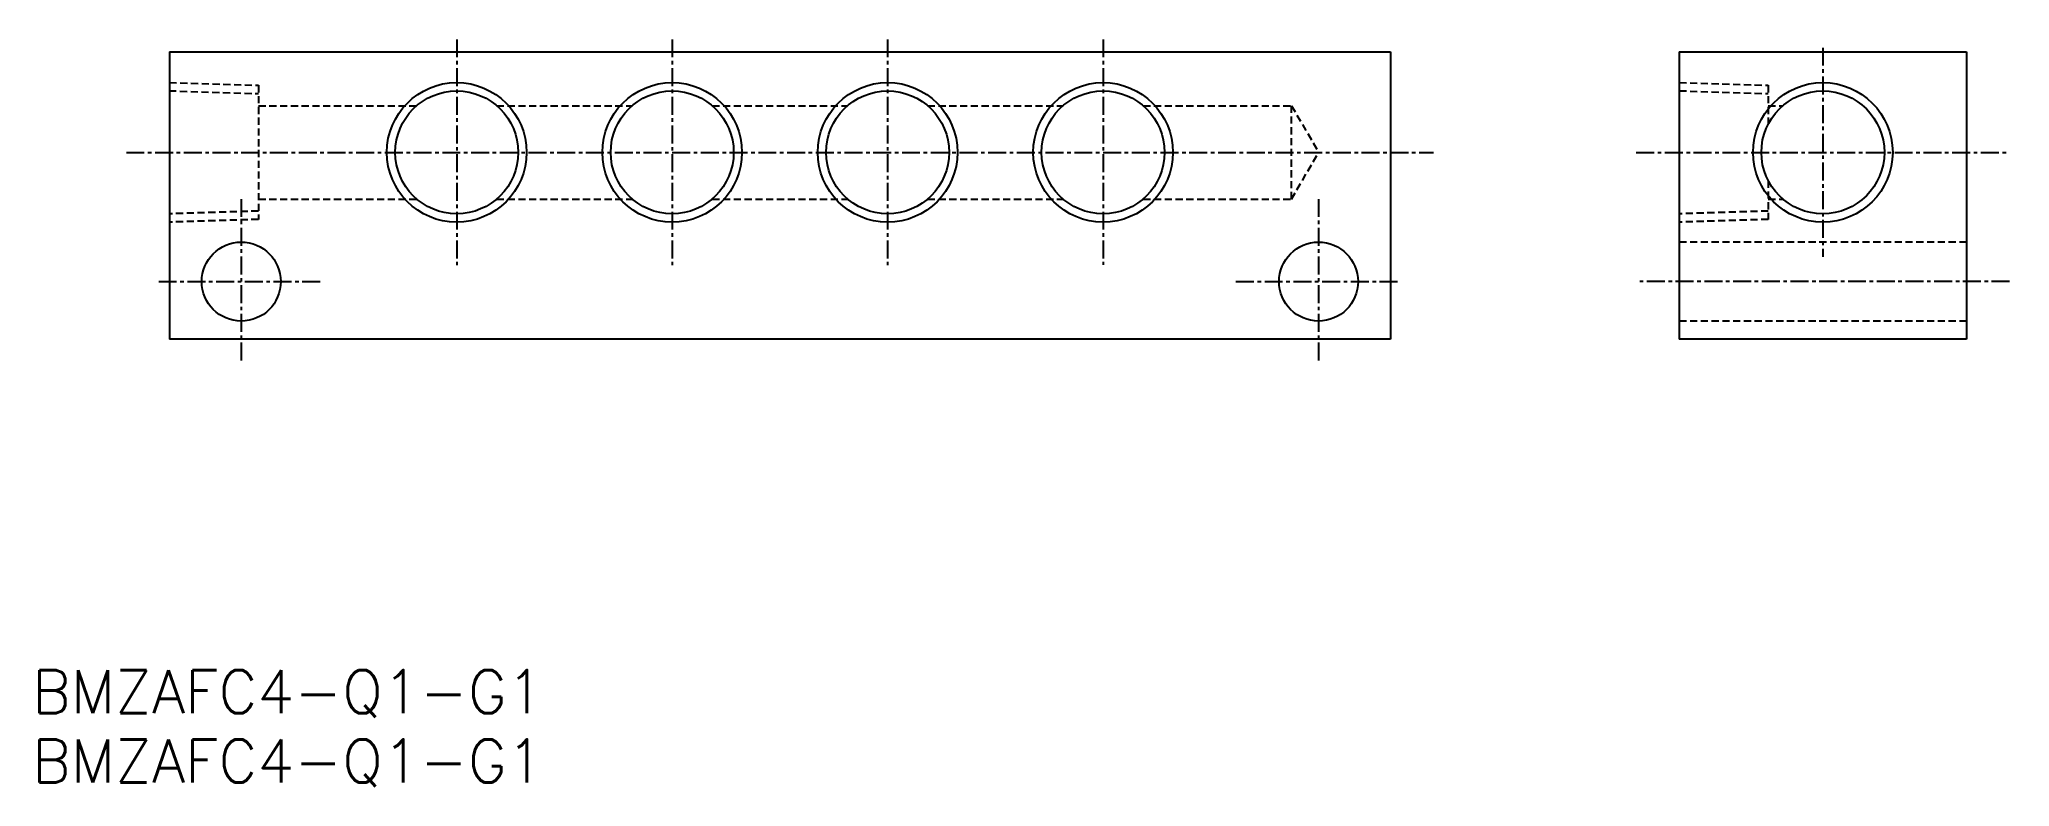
# Model space of a CAD drawing. Extents: x 592 to 729, y 178 to 230.
import ezdxf

# ---------------------------------------------------------------- set-up
doc = ezdxf.new("R2010")
doc.units = 0
doc.linetypes.add('CENTER', pattern=[2, 1.25, -0.25, 0.25, -0.25])
doc.linetypes.add('DASHED', pattern=[0.75, 0.5, -0.25])
doc.layers.get('0').update_dxf_attribs({"linetype": 'CONTINUOUS'})
doc.layers.add('CENTER', color=1, linetype='CENTER')
doc.styles.get("Standard").update_dxf_attribs({"font": 'txt.shx', "bigfont": 'extfont.shx'})

msp = doc.modelspace()

# ---------------------------------------------------------------- linework, layer by layer
at = {"color": 7, "linetype": 'CONTINUOUS'}
for p, q in [((601.16, 229.42), (686.16, 229.42)), ((601.16, 229.42), (601.16, 209.42)), ((686.16, 229.42), (686.16, 209.42)), ((706.27, 229.42), (706.27, 209.42)), ((706.27, 229.42), (726.27, 229.42)), ((726.27, 229.42), (726.27, 209.42)), ((601.16, 227.67), (601.16, 217.17)), ((686.16, 209.42), (601.16, 209.42)), ((726.27, 209.42), (706.27, 209.42))]:
    msp.add_line(p, q, dxfattribs=at)
at = {"color": 3, "linetype": 'DASHED'}
for p, q in [((601.14, 226.71), (607.36, 226.51)), ((601.16, 227.29), (607.36, 227.09)), ((607.36, 227.09), (607.36, 217.75)), ((706.27, 227.29), (712.47, 227.09)), ((706.27, 226.71), (712.47, 226.51)), ((712.47, 227.09), (712.47, 224.4)), ((607.36, 225.67), (618.37, 225.67)), ((623.95, 225.67), (633.37, 225.67)), ((638.95, 225.67), (648.37, 225.67)), ((653.95, 225.67), (663.37, 225.67)), ((668.95, 225.67), (679.28, 225.67)), ((679.28, 225.67), (681.16, 222.42)), ((679.28, 219.17), (679.28, 225.67)), ((712.47, 225.67), (713.48, 225.67)), ((679.28, 219.17), (681.16, 222.42)), ((712.47, 220.45), (712.47, 217.75)), ((607.36, 218.33), (601.14, 218.14)), ((607.36, 219.17), (618.37, 219.17)), ((623.95, 219.17), (633.37, 219.17)), ((638.95, 219.17), (648.37, 219.17)), ((653.95, 219.17), (663.37, 219.17)), ((668.95, 219.17), (679.28, 219.17)), ((712.47, 218.33), (706.27, 218.14)), ((712.47, 219.17), (713.48, 219.17)), ((607.36, 217.75), (601.16, 217.56)), ((712.47, 217.75), (706.27, 217.56)), ((726.27, 216.17), (706.27, 216.17)), ((726.27, 210.67), (706.27, 210.67))]:
    msp.add_line(p, q, dxfattribs=at)
at = {"color": 3, "linetype": 'CONTINUOUS'}
for centre in [(621.16, 222.42), (636.16, 222.42), (651.16, 222.42), (666.16, 222.42), (716.27, 222.42)]:
    msp.add_circle(centre, 4.86, dxfattribs=at)
at = {"color": 7, "linetype": 'CONTINUOUS'}
for centre, radius in [((621.16, 222.42), 4.28), ((636.16, 222.42), 4.28), ((651.16, 222.42), 4.28), ((666.16, 222.42), 4.28), ((716.27, 222.42), 4.28), ((606.16, 213.42), 2.75), ((681.16, 213.42), 2.75)]:
    msp.add_circle(centre, radius, dxfattribs=at)
at = {"layer": 'CENTER', "color": 1, "linetype": 'CENTER'}
for p, q in [((621.16, 230.29), (621.16, 214.56)), ((636.16, 230.29), (636.16, 214.56)), ((651.16, 230.29), (651.16, 214.56)), ((666.16, 230.29), (666.16, 214.59)), ((716.27, 229.71), (716.27, 215.14)), ((598.16, 222.42), (689.16, 222.42)), ((703.27, 222.42), (729.27, 222.42)), ((606.16, 219.17), (606.16, 207.67)), ((681.16, 219.17), (681.16, 207.67)), ((600.41, 213.42), (611.91, 213.42)), ((675.41, 213.42), (686.91, 213.42)), ((729.27, 213.42), (703.27, 213.42))]:
    msp.add_line(p, q, dxfattribs=at)

# ---------------------------------------------------------------- texts
at = {"color": 7, "linetype": 'CONTINUOUS'}
for p in [(591.59, 183.36), (591.59, 178.54)]:
    msp.add_text('BMZAFC4-Q1-G1', height=3, dxfattribs=at).set_placement(p)

doc.saveas('drawing.dxf')
